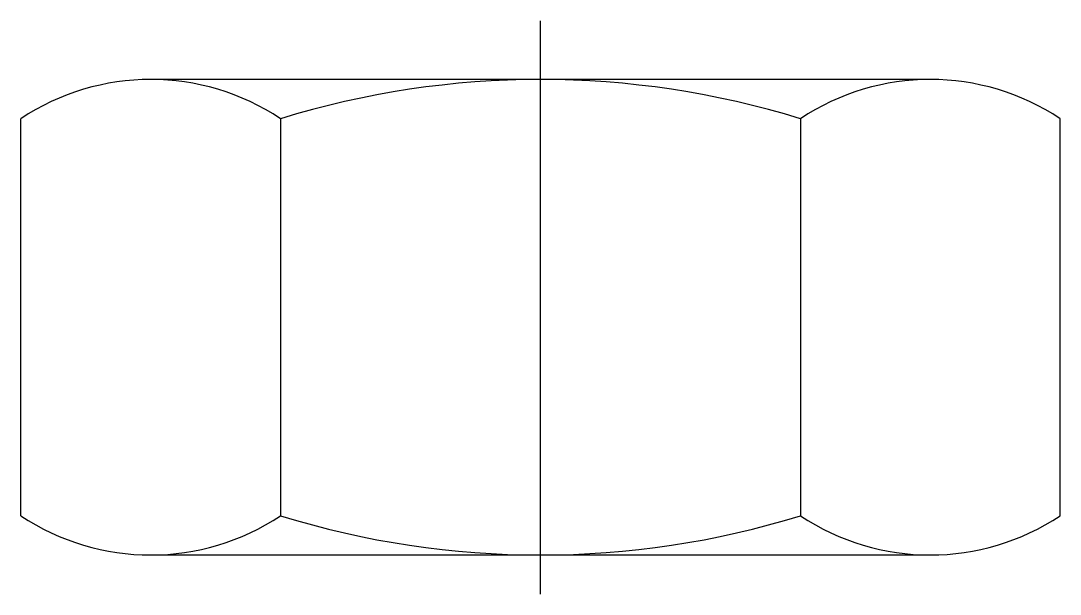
# Model space of a CAD drawing. Header units: millimetres. Extents: x -24.5 to 28.7, y -0.5 to 28.8.
import ezdxf

# ---------------------------------------------------------------- set-up
doc = ezdxf.new("R2010")
doc.units = ezdxf.units.MM
doc.linetypes.add('CENTER', pattern=[50.8, 31.75, -6.35, 6.35, -6.35])
doc.linetypes.add('EB_DASHDOT', pattern=[39, 30, -3, 3, -3])
doc.layers.add('点画线', color=1, linetype='CENTER')
doc.layers.add('粗实线', color=7, linetype='Continuous')

msp = doc.modelspace()

# ---------------------------------------------------------------- linework, layer by layer
at = {"layer": '点画线', "linetype": 'EB_DASHDOT', "lineweight": 25}
msp.add_line((2.098, -0.496), (2.098, 28.808), dxfattribs=at)
at = {"layer": '粗实线'}
for p, q in [((22.016, 25.808), (-17.821, 25.808)), ((-24.46, 3.512), (-24.46, 23.804)), ((-11.181, 23.804), (-11.181, 3.512)), ((15.377, 23.804), (15.377, 3.512)), ((28.656, 3.512), (28.656, 23.804)), ((22.016, 1.508), (-17.821, 1.508))]:
    msp.add_line(p, q, dxfattribs=at)
for centre, radius, start, end in [((-17.821, 13.807), 12.001, 56.4113, 123.5887), ((2.098, -19.192), 45, 72.8371, 107.1629), ((22.016, 13.807), 12.001, 56.4113, 123.5887), ((-17.821, 13.51), 12.001, 236.4113, 303.5887), ((2.098, 46.508), 45, 252.8371, 287.1629), ((22.016, 13.51), 12.001, 236.4113, 303.5887)]:
    msp.add_arc(centre, radius, start, end, dxfattribs=at)

doc.saveas('drawing.dxf')
